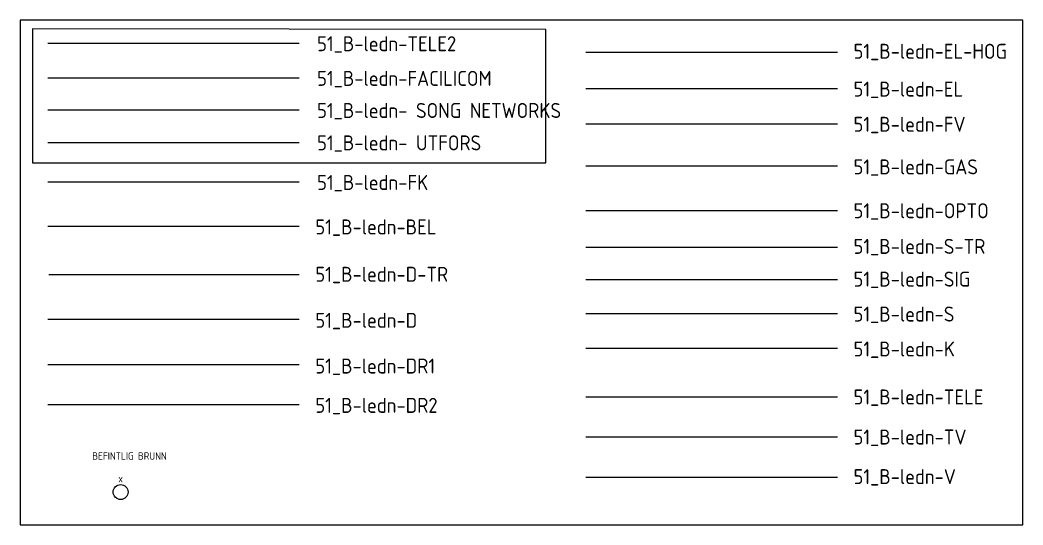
# Model space of a CAD drawing. Header units: metres. Extents: x 117469 to 120646, y 6145375 to 6148679.
# Drawn here: x 120311.4 to 120645.8, y 6145789.9 to 6145958.4 of the extents above; entities that cross this region are included whole.
import ezdxf
from ezdxf.enums import TextEntityAlignment as Align

# ---------------------------------------------------------------- set-up
doc = ezdxf.new("R2010")
doc.units = ezdxf.units.M
doc.layers.get('0').update_dxf_attribs({"linetype": 'CONTINUOUS'})
doc.layers.get('DEFPOINTS').update_dxf_attribs({"color": 5, "linetype": 'CONTINUOUS'})
for name, color, linetype in [('51_B-br', 1, 'CONTINUOUS'), ('51_B-ledn-BEL', 1, 'BBEL'), ('51_B-ledn-D', 83, 'BDAG'), ('51_B-ledn-D-TR', 83, 'D-TRYCKLEDN'), ('51_B-ledn-DR1', 83, 'DRANERINGSLEDN_1'), ('51_B-ledn-DR2', 83, 'DRANERINGSLEDN_2'), ('51_B-ledn-EL-HOG', 1, 'BHSP'), ('51_B-ledn-EL-LAG', 1, 'BLSP'), ('51_B-ledn-FACILI', 1, 'BTELEfacili'), ('51_B-ledn-FK', 1, 'BFK'), ('51_B-ledn-FV', 1, 'BFV'), ('51_B-ledn-GAS', 1, 'BGAS'), ('51_B-ledn-K', 23, 'BSPILL'), ('51_B-ledn-OPTO', 1, 'BOPTO'), ('51_B-ledn-S', 243, 'BSPILL'), ('51_B-ledn-S-TR', 243, 'S-TRYCKLEDN'), ('51_B-ledn-SIG', 1, 'BSIGNAL'), ('51_b-ledn-SONG', 1, 'BTELEsong'), ('51_B-ledn-TELE', 1, 'BTELE'), ('51_B-ledn-TELE2', 1, 'BTELE2'), ('51_B-ledn-TV', 1, 'TV-KABEL'), ('51_B-ledn-Txt', 1, 'CONTINUOUS'), ('51_B-ledn-UTFORS', 1, 'BTELEutfors'), ('51_B-ledn-V', 173, 'BV')]:
    doc.layers.add(name, color=color, linetype=linetype)
doc.styles.add('ISO', font='iso.shx')
doc.linetypes.add('BBEL', pattern='A,10,-2,["Eb",ISO,S=2,R=0,X=-1,Y=-1],-2.1', length=14.1)
doc.linetypes.add('BDAG', pattern='A,5,-1.5,1,-1.5,5,["/",ISO,S=2,R=0,X=-1,Y=-1],5,-1.5,1,-1.5,5', length=28)
doc.linetypes.add('BFK', pattern='A,10,-2,["FK",ISO,S=2,R=0,X=-1,Y=-1],-2.5', length=14.5)
doc.linetypes.add('BFV', pattern='A,10,-2,["FV",ISO,S=2,R=0,X=-1,Y=-1],-2.5', length=14.5)
doc.linetypes.add('BGAS', pattern='A,10,-2,["G",ISO,S=2,R=0,X=-1,Y=-1],-1.2', length=13.2)
doc.linetypes.add('BHSP', pattern='A,10,-2,["Eh",ISO,S=2,R=0,X=-1,Y=-1],-2.1', length=14.1)
doc.linetypes.add('BLSP', pattern='A,10,-2,["El",ISO,S=2,R=0,X=-1,Y=-1],-1.5', length=13.5)
doc.linetypes.add('BOPTO', pattern='A,10,-2,["To",ISO,S=2,R=0,X=-1,Y=-1],-2.3', length=14.3)
doc.linetypes.add('BSIGNAL', pattern='A,10,-2,["S",ISO,S=2,R=0,X=-1,Y=-1],-1', length=13)
doc.linetypes.add('BSPILL', pattern='A,10,["/",ISO,S=2,R=0,X=-1,Y=-1],20', length=30)
doc.linetypes.add('BTELE', pattern='A,10,-2,["Te",ISO,S=2,R=0,X=-1,Y=-1],-2.3', length=14.3)
doc.linetypes.add('BTELE2', pattern='A,10,-2,["T2",ISO,S=2,R=0,X=-1,Y=-1],-2.3', length=14.3)
doc.linetypes.add('BTELEfacili', pattern='A,10,-2,["Tf",ISO,S=2,R=0,X=-1,Y=-1],-2.3', length=14.3)
doc.linetypes.add('BTELEsong', pattern='A,10,-2,["Ts",ISO,S=2,R=0,X=-1,Y=-1],-2.3', length=14.3)
doc.linetypes.add('BTELEutfors', pattern='A,10,-2,["Tu",ISO,S=2,R=0,X=-1,Y=-1],-2.3', length=14.3)
doc.linetypes.add('BV', pattern='A,3,-2,3,["/",ISO,S=2,R=0,X=-1,Y=-1],3,-2,6,-2,3', length=24)
doc.linetypes.add('D-TRYCKLEDN', pattern='A,4,-1.5,1,-1.5,6,["V",ISO,S=2,R=90,X=0,Y=-0.571]', length=14)
doc.linetypes.add('DRANERINGSLEDN_1', pattern='A,6,0,["/",ISO,S=1.4,R=80,X=0,Y=0],-3', length=9)
doc.linetypes.add('DRANERINGSLEDN_2', pattern='A,6,0,["/",ISO,S=1.4,R=170,X=0,Y=0],-3', length=9)
doc.linetypes.add('S-TRYCKLEDN', pattern='A,10,0,["V",ISO,S=2,R=90,X=0,Y=-0.571]', length=10)
doc.linetypes.add('TV-KABEL', pattern='A,10,-2,["TV",ISO,S=2,R=0,X=-1,Y=-1],-2.5', length=14.5)

# ---------------------------------------------------------------- blocks, each defined once
blk = doc.blocks.new('_NB')
at = {"color": 0, "linetype": 'ByBlock'}
blk.add_circle((0, 0), 2.5, dxfattribs=at)
at = {"color": 1, "style": 'ISO', "flags": 8}
blk.add_attdef('BETECKNING', text='', height=2.5, dxfattribs=at).set_placement((0, 2.5), align=Align.BOTTOM_CENTER)

msp = doc.modelspace()

# ---------------------------------------------------------------- linework, layer by layer
at = {"layer": '51_B-ledn-BEL'}
msp.add_line((120320.672, 6145889.532), (120404.486, 6145889.532), dxfattribs=at)
at = {"layer": '51_B-ledn-D'}
msp.add_line((120320.672, 6145858.588), (120404.486, 6145858.588), dxfattribs=at)
at = {"layer": '51_B-ledn-D-TR'}
msp.add_line((120321.032, 6145873.491), (120404.486, 6145873.491), dxfattribs=at)
at = {"layer": '51_B-ledn-DR1'}
msp.add_line((120320.672, 6145843.401), (120404.486, 6145843.401), dxfattribs=at)
at = {"layer": '51_B-ledn-DR2'}
msp.add_line((120320.672, 6145830.067), (120404.486, 6145830.067), dxfattribs=at)
at = {"layer": '51_B-ledn-EL-HOG'}
msp.add_line((120500.122, 6145947.697), (120583.936, 6145947.697), dxfattribs=at)
at = {"layer": '51_B-ledn-EL-LAG'}
msp.add_line((120500.122, 6145935.495), (120583.936, 6145935.495), dxfattribs=at)
at = {"layer": '51_B-ledn-FACILI'}
msp.add_line((120320.672, 6145939.063), (120404.473, 6145939.063), dxfattribs=at)
at = {"layer": '51_B-ledn-FK'}
msp.add_line((120320.672, 6145904.325), (120404.473, 6145904.325), dxfattribs=at)
at = {"layer": '51_B-ledn-FV'}
msp.add_line((120500.122, 6145923.745), (120583.936, 6145923.745), dxfattribs=at)
at = {"layer": '51_B-ledn-GAS'}
msp.add_line((120500.122, 6145909.736), (120583.936, 6145909.736), dxfattribs=at)
at = {"layer": '51_B-ledn-K'}
msp.add_line((120500.122, 6145848.819), (120583.936, 6145848.819), dxfattribs=at)
at = {"layer": '51_B-ledn-OPTO'}
msp.add_line((120500.122, 6145894.822), (120583.936, 6145894.822), dxfattribs=at)
at = {"layer": '51_B-ledn-S'}
msp.add_line((120500.122, 6145860.476), (120583.936, 6145860.476), dxfattribs=at)
at = {"layer": '51_B-ledn-S-TR'}
msp.add_line((120500.122, 6145882.62), (120583.936, 6145882.62), dxfattribs=at)
at = {"layer": '51_B-ledn-SIG'}
msp.add_line((120500.122, 6145871.774), (120583.936, 6145871.774), dxfattribs=at)
at = {"layer": '51_b-ledn-SONG'}
msp.add_line((120320.672, 6145928.352), (120404.473, 6145928.352), dxfattribs=at)
at = {"layer": '51_B-ledn-TELE'}
msp.add_line((120500.122, 6145832.633), (120583.936, 6145832.633), dxfattribs=at)
at = {"layer": '51_B-ledn-TELE2'}
msp.add_line((120320.672, 6145950.63), (120404.473, 6145950.63), dxfattribs=at)
at = {"layer": '51_B-ledn-TV'}
msp.add_line((120500.122, 6145819.221), (120583.936, 6145819.221), dxfattribs=at)
at = {"layer": '51_B-ledn-UTFORS'}
msp.add_line((120320.672, 6145917.548), (120404.473, 6145917.548), dxfattribs=at)
at = {"layer": '51_B-ledn-V'}
msp.add_line((120500.122, 6145805.783), (120583.936, 6145805.783), dxfattribs=at)
at = {"layer": 'DEFPOINTS', "flags": 128}
msp.add_lwpolyline([(120311.406, 6145789.866), (120645.829, 6145789.866), (120645.829, 6145958.365), (120311.406, 6145958.365)], close=True, dxfattribs=at)
msp.add_lwpolyline([(120315.514, 6145955.398), (120315.514, 6145910.671), (120486.738, 6145910.671), (120486.738, 6145955.218), (120315.514, 6145955.398)], dxfattribs=at)

# ---------------------------------------------------------------- block references
at = {"layer": '51_B-br'}
ref = msp.add_blockref('_NB', (120344.934, 6145800.856), dxfattribs=at)
ref.add_attrib('beteckning', 'x', dxfattribs={"layer": '0', "height": 2.5, "style": 'ISO', "flags": 8}).set_placement((120344.934, 6145803.356), align=Align.BOTTOM_CENTER)

# ---------------------------------------------------------------- texts
at = {"style": 'ISO'}
for s, p in [('51_B-ledn-TELE2', (120410.473, 6145947.96)), ('51_B-ledn-EL-HOG                  ', (120589.342, 6145945.438)), ('51_B-ledn-FACILICOM', (120410.473, 6145936.393)), ('51_B-ledn-EL', (120589.342, 6145932.813)), ('51_B-ledn- SONG NETWORKS', (120410.473, 6145925.682)), ('51_B-ledn-FV                      ', (120589.342, 6145921.077)), ('51_B-ledn- UTFORS', (120410.473, 6145914.878)), ('51_B-ledn-GAS                     ', (120589.342, 6145906.869)), ('51_B-ledn-FK', (120410.473, 6145901.655)), ('51_B-ledn-OPTO                    ', (120589.342, 6145892.223)), ('51_B-ledn-BEL', (120409.891, 6145886.823)), ('51_B-ledn-S-TR                 ', (120589.342, 6145880.332)), ('51_B-ledn-D-TR                 ', (120409.891, 6145871.02)), ('51_B-ledn-SIG                 ', (120589.342, 6145869.397)), ('51_B-ledn-D                       ', (120409.891, 6145855.655)), ('51_B-ledn-S', (120589.342, 6145857.74)), ('51_B-ledn-K', (120589.342, 6145846.083)), ('51_B-ledn-DR1                     ', (120409.891, 6145840.402)), ('51_B-ledn-TELE                    ', (120589.342, 6145830.074)), ('51_B-ledn-DR2', (120409.891, 6145827.281)), ('51_B-ledn-TV                      ', (120589.342, 6145816.707)), ('51_B-ledn-V                       ', (120589.342, 6145803.496))]:
    msp.add_text(s, height=5, dxfattribs=at).set_placement(p)
at = {"layer": '51_B-ledn-Txt', "style": 'ISO'}
msp.add_text('BEFINTLIG BRUNN', height=2.5, dxfattribs=at).set_placement((120335.508, 6145811.615))

doc.saveas('drawing.dxf')
